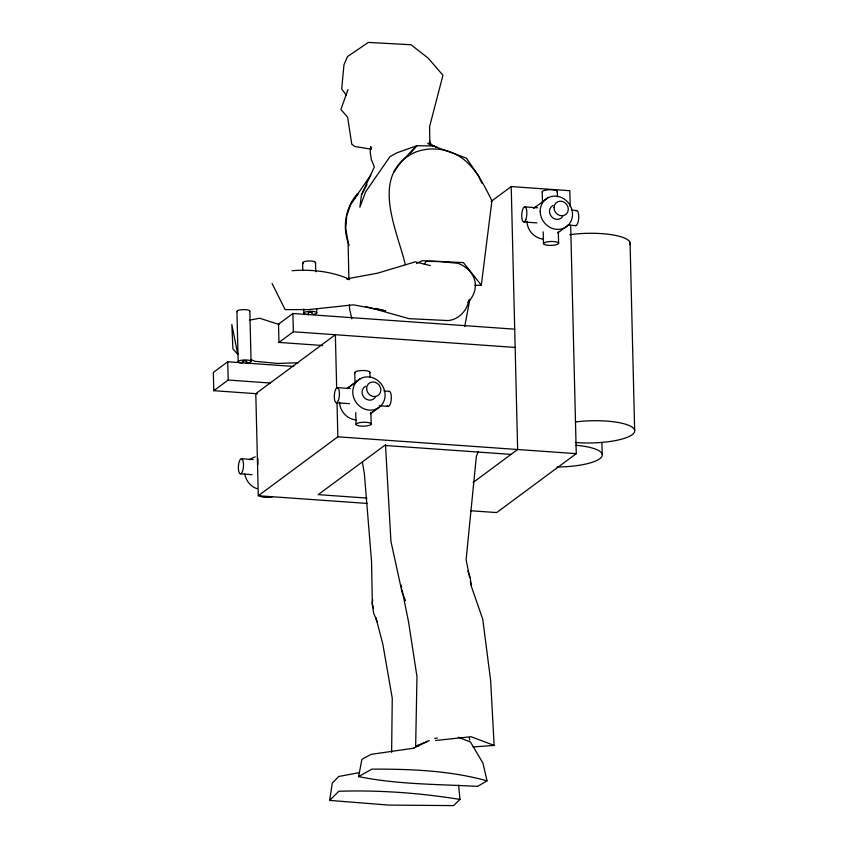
<?xml version="1.0" encoding="UTF-8"?>
<svg xmlns="http://www.w3.org/2000/svg" width="848" height="848" viewBox="0 0 848 848"><rect width="100%" height="100%" fill="white"/><g stroke="black" fill="none" stroke-linecap="round" stroke-linejoin="round"><path stroke-width="1.27" d="M391.617 752.314L392.264 698.296L382.819 644.077L375.844 617.439M418.255 746.272L415.658 746.102L416.983 676.64L408.588 622.114L402.122 590.134M370.693 146.895L370.173 151.919L371.329 159.594L374.36 166.886L361.481 194.849L359.859 207.241L365.668 191.754L389.879 156.785L396.588 152.916L416.845 145.718L433.36 145.973L466.4 158.184L478.442 175.621L481.802 183.136M468.7 300.128C467.449 310.389 458.694 319.611 448.221 320.565L409.012 318.657L365.573 306.446M474.869 285.394L481.314 285.172L491.914 200.743C482.364 181.769 472.294 160.24 451.019 152.152C438.946 147.796 425.654 147.722 413.792 152.831C369.187 175.282 397.256 230.296 405.333 264.746M372.707 599.78L372.187 603.479L373.523 608.557M458.588 785.078L459.987 799.441L453.574 805.6L388.808 805.091L329.649 800.395L332.268 783.096L338.744 776.492L359.372 772.634M464.736 326.448L469.845 299.344M458.376 737.198L470.492 742.064L482.925 763.052L487.028 780.828L477.604 786.403C437.886 784.188 397.67 784.57 358.619 776.598L361.895 759.342L371.064 754.37L413.972 748.148M370.862 175.027L350.987 203.796L346.737 215.721L345.74 228.674L348.083 241.765L348.91 279.808M348.04 89.57L340.885 109.466L347.627 117.225L351.761 144.202L354.761 146.471L370.523 149.057M478.293 451.581L476.364 456.33L466.114 559.701L469.591 577.52M361.481 194.849L366.983 184.641M424.297 264.216L426.173 261.332L440.981 261.597L458.185 263.357C476.067 270.427 481.092 288.447 468.022 302.323M357.718 193.524C345.168 207.262 341.956 228.165 349.132 245.199M350.987 203.796L358.216 193.694M395.518 170.13L393.811 172.08L401.03 161.989L416.845 145.718L410.019 153.53M329.649 800.395L338.84 791.248C379.31 789.986 420.025 792.954 459.987 799.441M293.737 366.442L227.73 361.778L213.346 372.431L213.791 390.695L257.357 393.769M514.704 329.172L292.91 313.506L278.526 324.159L278.971 342.422L322.537 345.496M213.791 390.695L228.176 380.042L270.417 383.031M278.971 342.422L293.355 331.769L515.149 347.436M491.056 201.506L511.217 186.571L569.835 190.715L570.216 206.573M533.466 208.491L547.914 197.817M347.055 388.511L357.199 380.996M360.485 378.59L347.288 388.363A17.193 15.582 53.5 0 1 349.153 387.536M557.698 232.956L568.086 225.292M336.677 388.395L335.363 334.737L255.799 393.663L258.29 495.741L337.854 436.815L576.258 453.648L570.672 225.07M370.269 413.729L377.371 408.471A17.193 15.582 53.5 0 0 376.65 379.713A17.193 15.582 53.5 0 0 352.768 392.401A17.193 15.582 53.5 0 0 377.371 408.471M370.502 413.58L380.657 406.065M473.089 482.512L517.64 449.514L511.217 186.571M576.258 453.648L496.695 512.574L470.64 510.74M358.619 776.598L371.837 769.147C410.453 768.966 449.599 770.493 487.028 780.828M413.262 748.392L429.279 740.537M416.538 263.495L422.198 260.686L463.432 262.604L481.314 285.172M415.658 746.102L427.562 741.364M249.45 320.194L259.636 318.233L279.066 324.498M346.959 278.833L377.667 273.151L415.244 261.862L430.339 265.594M434.78 738.417L437.271 738.089M435.459 740.516L471.011 736.721L494.14 745.403L490.642 680.531L482.745 619.22L471.234 586.032L470.195 577.17L467.895 571.107M473.067 746.961L494.14 745.403M291.988 270.713C311.555 269.176 331.547 271.381 349.641 279.278L347.002 279.14M298.454 362.732L277.678 363.442L255.131 361.312L250.51 359.446M524.679 206.87L537.653 207.781M571.382 210.166L576.576 210.537M523.905 221.985L536.879 222.907M568.012 225.102L575.803 225.653M337.25 387.642L350.224 388.554M383.953 390.939L389.147 391.31M336.476 402.758L349.45 403.68M379.289 405.789L388.373 406.425M511.058 454.39L384.6 445.454L318.212 494.628L366.951 498.073M241.542 458.726A7.579 2.533 -86 0 1 242.814 470.375A7.579 2.533 -86 0 1 238.468 469.739A7.579 2.533 -86 0 1 241.542 458.726L253.213 459.542M240.344 473.831L252.015 474.657M258.29 495.741L367.216 503.436M375.664 308.365L385.607 310.877L353.457 304.845L308.852 309.594L285.129 309.626L272.091 283.539M433.36 145.973L436.953 147.329L427.858 143.164L429.819 144.828M430.455 143.651L433.201 146.503M346.196 95.103L341.691 88.945L343.97 64.798L347.468 56.593L368.361 42.4L411.026 44.753L428.219 58.183L442.953 75.26L429.565 126.712L429.83 143.312M429.544 141.086L431.06 144.732M405.514 600.638L402.047 592.211L390.917 541.268L385.49 444.596M377.137 621.658L373.661 613.221L372.336 604.37L371.562 561.652L364.375 473.841L362.425 462.33M351.835 318.816L349.535 308.661L349.45 304.729M370.883 146.852L371.403 149.312M401.093 585.025L401.602 587.579M470.343 581.336L471.085 585.152M469.357 737.559L469.739 740.113M630.075 242.772L634.654 430.201M601.879 442.38L602.165 454.263M557.359 191.595L557.475 196.768M558.334 231.705L558.62 243.344A7.579 1.961 -1.4 0 1 546.981 245.178A7.579 1.961 -1.4 0 1 547.543 241.775A7.579 1.961 -1.4 0 1 558.62 243.344M542.211 191.775L542.466 202.121M543.186 231.875L543.473 243.524M369.919 372.367L370.046 377.54M370.905 412.467L371.191 424.117A7.579 1.961 -1.4 0 1 359.552 425.95A7.579 1.961 -1.4 0 1 360.114 422.548A7.579 1.961 -1.4 0 1 371.191 424.117M354.782 372.548L355.036 382.893M355.757 412.647L356.043 424.297M337.027 402.789L337.854 436.815M315.53 262.541L315.753 271.816M316.664 308.905L316.76 312.88M302.619 262.71L302.81 270.66M303.754 309.075L303.849 313.05M292.91 313.506L293.355 331.769M249.842 311.195L251.072 361.534M236.931 311.364L238.161 361.693M227.73 361.778L228.176 380.042M256.997 488.692A17.193 15.582 53.5 0 1 244.828 473.979M249.853 459.722A17.193 15.582 53.5 0 1 255.237 456.871M258.025 464.206A17.193 15.582 53.5 0 1 258.068 458.81M272.537 496.737A7.579 1.961 -1.4 0 1 264.216 497.267A7.579 1.961 -1.4 0 1 259.838 495.497M562.733 216.431A7.579 6.837 51.5 0 1 551.497 216.664A7.579 6.837 51.5 0 1 553.087 205.417M543.579 239.125A17.193 15.582 53.5 0 1 527 221.402M534.717 207.59A17.193 15.582 53.5 0 1 536.583 206.764M575.898 210.855A7.579 2.533 -86 0 1 578.739 217.83A7.579 2.533 -86 0 1 575.156 225.462M542.381 192.284A7.579 1.961 -1.4 0 1 550.108 189.719A7.579 1.961 -1.4 0 1 557.009 192.114M375.304 397.203A7.579 6.837 51.5 0 1 364.068 397.436A7.579 6.837 51.5 0 1 365.658 386.19M356.149 419.898A17.193 15.582 53.5 0 1 339.571 402.175M388.469 391.628A7.579 2.533 -86 0 1 391.235 399.599A7.579 2.533 -86 0 1 387.144 405.545M354.952 373.056A7.579 1.961 -1.4 0 1 362.679 370.491A7.579 1.961 -1.4 0 1 369.58 372.876M576.004 445.295A42.866 11.098 -1.4 0 1 601.147 457.454A42.866 11.098 -1.4 0 1 556.998 467.036M575.697 421.933A42.866 11.098 -1.4 0 1 634.728 430.922A42.866 11.098 -1.4 0 1 575.273 442.455M569.814 234.684A42.866 11.098 -1.4 0 1 612.627 234.885A42.866 11.098 -1.4 0 1 629.873 244.712M308.619 313.378A2.237 0.583 -1.4 0 1 308.82 312.562A2.237 0.583 -1.4 0 1 311.99 312.541A2.237 0.583 -1.4 0 1 311.788 313.368M308.396 314.608A6.466 1.675 -1.4 0 1 304.835 312.191A6.466 1.675 -1.4 0 1 315.043 311.714A6.466 1.675 -1.4 0 1 313.325 314.375M303.361 263.537A6.466 1.675 -1.4 0 1 308.471 260.972A6.466 1.675 -1.4 0 1 315.244 262.986M242.931 362.032A2.237 0.583 -1.4 0 1 242.994 361.248A2.237 0.583 -1.4 0 1 246.015 361.131A2.237 0.583 -1.4 0 1 246.482 361.895M242.708 363.251A6.466 1.675 -1.4 0 1 239.465 360.718A6.466 1.675 -1.4 0 1 250.043 360.58A6.466 1.675 -1.4 0 1 246.047 363.209M237.08 311.799A6.466 1.675 -1.4 0 1 243.63 309.605A6.466 1.675 -1.4 0 1 249.556 311.64M237.779 354.316L232.924 348.941L231.822 324.53L237.779 354.316M554.03 207.665A7.579 6.837 51.5 0 0 564.673 215.159A7.579 6.837 51.5 0 0 564.789 202.587A7.579 6.837 51.5 0 0 554.03 207.665M540.197 211.629A17.193 15.582 53.5 0 0 564.8 227.699A17.193 15.582 53.5 0 0 564.079 198.941A17.193 15.582 53.5 0 0 540.197 211.629M525.824 219.59A7.579 2.533 -86 0 0 525.325 207.06A7.579 2.533 -86 0 0 521.732 216.632A7.579 2.533 -86 0 0 525.824 219.59M366.601 388.437A7.579 6.837 51.5 0 0 377.243 395.931A7.579 6.837 51.5 0 0 377.36 383.36A7.579 6.837 51.5 0 0 366.601 388.437M338.394 400.362A7.579 2.533 -86 0 0 337.896 387.833A7.579 2.533 -86 0 0 334.303 397.405A7.579 2.533 -86 0 0 338.394 400.362"/></g></svg>
